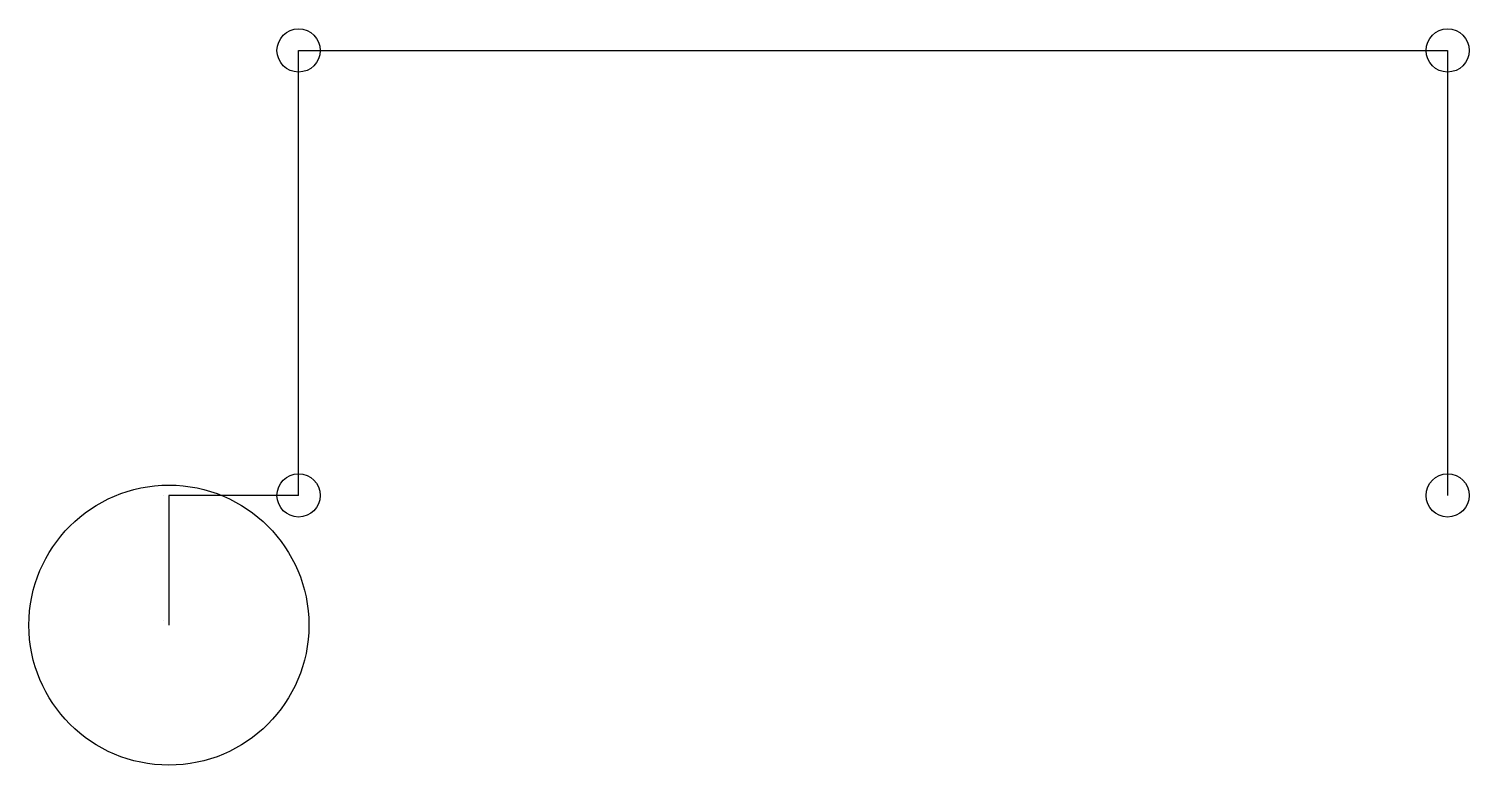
# Model space of a CAD drawing. Header units: millimetres. Extents: x -6 to 111, y -8 to 51.
import ezdxf

# ---------------------------------------------------------------- set-up
doc = ezdxf.new("R2010")
doc.units = ezdxf.units.MM
doc.layers.add('CAM', color=7, linetype='Continuous')
doc.layers.add('ORIGIN', color=7, linetype='Continuous')

msp = doc.modelspace()

# ---------------------------------------------------------------- linework, layer by layer
at = {"layer": 'CAM'}
for centre in [(15.79, 49.66), (108.79, 49.66), (15.79, 13.66), (108.79, 13.66)]:
    msp.add_circle(centre, 1.75, dxfattribs=at)
at = {"layer": 'Defpoints'}
for p, q in [((15.79, 13.66), (15.79, 49.66)), ((15.79, 49.66), (108.79, 49.66)), ((108.79, 49.66), (108.79, 13.66)), ((4.82, 13.66), (4.82, 13.66)), ((15.79, 13.66), (5.29, 13.66)), ((5.29, 13.66), (5.29, 3.16)), ((4.82, 3.53), (4.82, 3.53))]:
    msp.add_line(p, q, dxfattribs=at)
at = {"layer": 'ORIGIN'}
msp.add_circle((5.29, 3.16), 11.33, dxfattribs=at)

doc.saveas('drawing.dxf')
